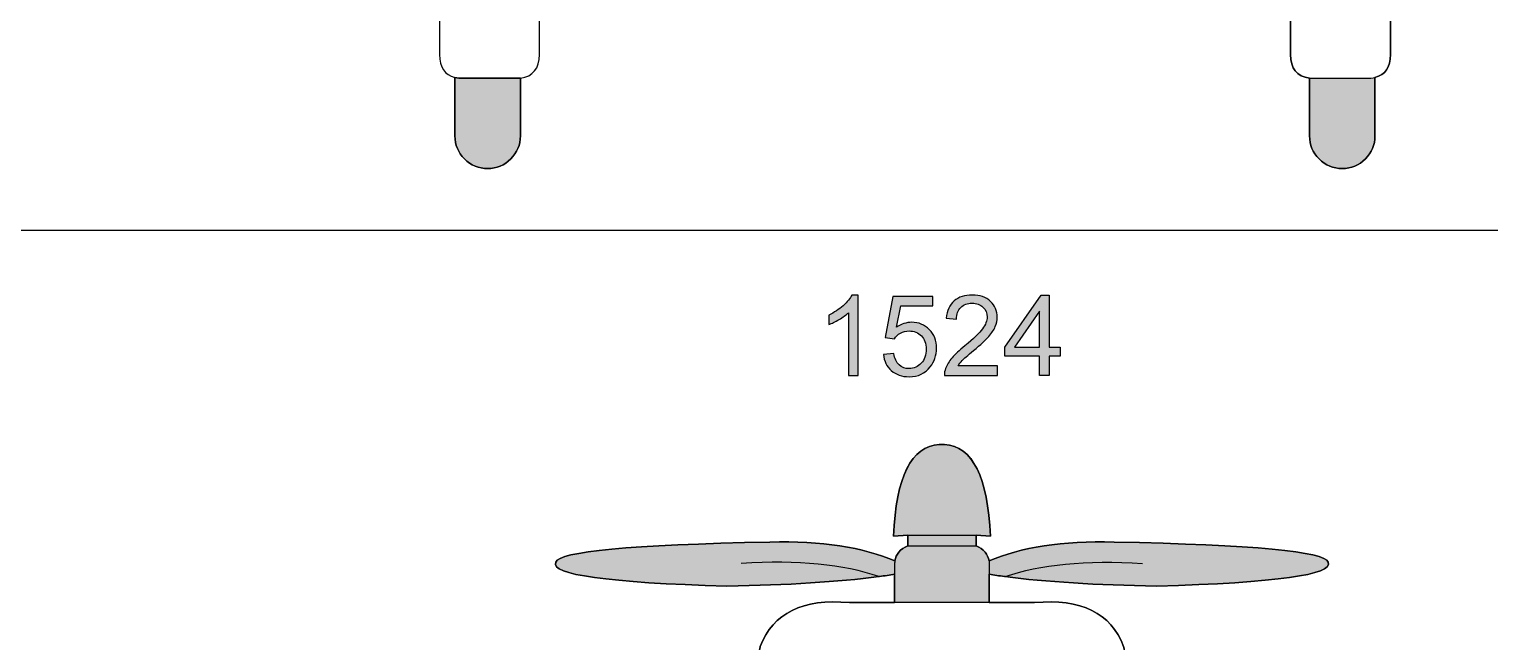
# Model space of a CAD drawing. Extents: x 65 to 351, y 42 to 244.
# Drawn here: x 229.1 to 279.7, y 156.6 to 177.8 of the extents above; entities that cross this region are included whole.
import ezdxf

# ---------------------------------------------------------------- set-up
doc = ezdxf.new("R2010")
doc.units = 0
doc.header["$MEASUREMENT"] = 0
doc.layers.add('4-VIEW', color=7, linetype='CONTINUOUS')
doc.layers.add('SOLIDS', color=7, linetype='CONTINUOUS')

# ---------------------------------------------------------------- blocks, each defined once
blk = doc.blocks.new('BLOCK_2')
at = {"layer": '4-VIEW', "color": 7}
for points in [[(259.541, 160.27), (259.541, 159.907)], [(259.541, 160.27), (261.916, 160.27)], [(261.916, 160.27), (261.916, 159.907)], [(259.541, 159.907), (261.916, 159.907)], [(259.087, 158.917), (259.087, 157.931)], [(262.37, 158.917), (262.37, 157.931)], [(262.37, 157.931), (259.087, 157.931)]]:
    blk.add_lwpolyline(points, dxfattribs=at)
for points, knots in [([(246.106, 176.142), (246.548, 176.196), (246.766, 176.468), (246.766, 176.958), (246.766, 176.958), (246.766, 179.391), (246.766, 179.391), (246.675, 182.125), (247.5, 184.216), (249.235, 185.66), (249.235, 185.66), (254.494, 189.647), (254.494, 189.647)], [0, 0, 0, 0, 1, 1, 1, 2, 2, 2, 3, 3, 3, 4, 4, 4, 4]), ([(273.479, 176.142), (273.038, 176.196), (272.82, 176.468), (272.82, 176.958), (272.82, 176.958), (272.82, 179.391), (272.82, 179.391), (272.91, 182.125), (272.085, 184.216), (270.349, 185.66), (270.349, 185.66), (265.1, 189.643), (265.1, 189.643)], [0, 0, 0, 0, 1, 1, 1, 2, 2, 2, 3, 3, 3, 4, 4, 4, 4]), ([(252.395, 189.395), (252.395, 189.395), (245.694, 184.299), (245.694, 184.299), (244.634, 183.433), (243.92, 182.472), (243.553, 181.412), (243.525, 181.326), (243.5, 181.235), (243.471, 181.148), (243.446, 181.07), (243.426, 180.996), (243.409, 180.917), (243.302, 180.484), (243.26, 180.043), (243.281, 179.594), (243.294, 179.309), (243.302, 179.02), (243.302, 178.732), (243.302, 178.732), (243.302, 176.958), (243.302, 176.958), (243.302, 176.517), (243.479, 176.249), (243.838, 176.163)], [0, 0, 0, 0, 1, 1, 1, 2, 2, 2, 3, 3, 3, 4, 4, 4, 5, 5, 5, 6, 6, 6, 7, 7, 7, 8, 8, 8, 8]), ([(267.191, 189.395), (267.191, 189.395), (273.892, 184.299), (273.892, 184.299), (274.951, 183.433), (275.665, 182.472), (276.032, 181.412), (276.061, 181.326), (276.085, 181.235), (276.114, 181.148), (276.139, 181.07), (276.16, 180.996), (276.176, 180.917), (276.283, 180.484), (276.324, 180.043), (276.304, 179.594), (276.292, 179.309), (276.283, 179.02), (276.283, 178.732), (276.283, 178.732), (276.283, 176.958), (276.283, 176.958), (276.283, 176.517), (276.106, 176.249), (275.747, 176.163)], [0, 0, 0, 0, 1, 1, 1, 2, 2, 2, 3, 3, 3, 4, 4, 4, 5, 5, 5, 6, 6, 6, 7, 7, 7, 8, 8, 8, 8]), ([(246.106, 176.142), (246.052, 176.138), (245.999, 176.134), (245.941, 176.134), (245.941, 176.134), (244.126, 176.134), (244.126, 176.134), (244.02, 176.134), (243.925, 176.142), (243.838, 176.163)], [0, 0, 0, 0, 1, 1, 1, 2, 2, 2, 3, 3, 3, 3]), ([(246.106, 176.142), (246.106, 176.142), (246.106, 174.134), (246.106, 174.134), (246.106, 173.821), (245.995, 173.552), (245.772, 173.334), (245.553, 173.111), (245.285, 173), (244.972, 173), (244.659, 173), (244.39, 173.111), (244.168, 173.334), (243.949, 173.552), (243.838, 173.821), (243.838, 174.134), (243.838, 174.134), (243.838, 176.163), (243.838, 176.163)], [0, 0, 0, 0, 1, 1, 1, 2, 2, 2, 3, 3, 3, 4, 4, 4, 5, 5, 5, 6, 6, 6, 6]), ([(275.747, 176.163), (275.747, 176.163), (275.747, 174.134), (275.747, 174.134), (275.747, 173.821), (275.636, 173.552), (275.417, 173.334), (275.195, 173.111), (274.927, 173), (274.613, 173), (274.3, 173), (274.032, 173.111), (273.813, 173.334), (273.591, 173.552), (273.479, 173.821), (273.479, 174.134), (273.479, 174.134), (273.479, 176.142), (273.479, 176.142)], [0, 0, 0, 0, 1, 1, 1, 2, 2, 2, 3, 3, 3, 4, 4, 4, 5, 5, 5, 6, 6, 6, 6]), ([(273.479, 176.142), (273.533, 176.138), (273.586, 176.134), (273.644, 176.134), (273.644, 176.134), (275.458, 176.134), (275.458, 176.134), (275.566, 176.134), (275.66, 176.142), (275.747, 176.163)], [0, 0, 0, 0, 1, 1, 1, 2, 2, 2, 3, 3, 3, 3]), ([(259.541, 160.27), (259.541, 160.27), (259.046, 160.237), (259.046, 160.237), (259.137, 162.303), (259.669, 163.363), (260.638, 163.416), (260.671, 163.421), (260.704, 163.421), (260.737, 163.421), (260.765, 163.421), (260.791, 163.421), (260.819, 163.416), (261.789, 163.359), (262.321, 162.299), (262.411, 160.237), (262.411, 160.237), (261.916, 160.27), (261.916, 160.27)], [0, 0, 0, 0, 1, 1, 1, 2, 2, 2, 3, 3, 3, 4, 4, 4, 5, 5, 5, 6, 6, 6, 6]), ([(259.096, 159.379), (257.999, 159.853), (256.551, 160.072), (254.757, 160.035), (249.92, 159.936), (247.446, 159.701), (247.335, 159.334), (247.141, 158.901), (249.12, 158.624), (253.273, 158.505), (255.38, 158.542), (257.137, 158.649), (258.539, 158.835)], [0, 0, 0, 0, 1, 1, 1, 2, 2, 2, 3, 3, 3, 4, 4, 4, 4]), ([(262.362, 159.379), (263.459, 159.853), (264.906, 160.072), (266.7, 160.035), (271.537, 159.936), (274.011, 159.701), (274.122, 159.334), (274.316, 158.901), (272.337, 158.624), (268.184, 158.505), (266.077, 158.542), (264.32, 158.649), (262.918, 158.835)], [0, 0, 0, 0, 1, 1, 1, 2, 2, 2, 3, 3, 3, 4, 4, 4, 4]), ([(259.096, 159.379), (259.087, 159.326), (259.083, 159.268), (259.087, 159.206), (259.087, 159.206), (259.087, 158.917), (259.087, 158.917)], [0, 0, 0, 0, 1, 1, 1, 2, 2, 2, 2]), ([(262.362, 159.379), (262.37, 159.326), (262.374, 159.268), (262.37, 159.206), (262.37, 159.206), (262.37, 158.917), (262.37, 158.917)], [0, 0, 0, 0, 1, 1, 1, 2, 2, 2, 2]), ([(259.087, 158.917), (258.919, 158.888), (258.741, 158.863), (258.559, 158.839), (258.551, 158.839), (258.543, 158.839), (258.539, 158.835)], [0, 0, 0, 0, 1, 1, 1, 2, 2, 2, 2]), ([(262.918, 158.835), (262.914, 158.839), (262.906, 158.839), (262.898, 158.839), (262.716, 158.863), (262.539, 158.888), (262.37, 158.917)], [0, 0, 0, 0, 1, 1, 1, 2, 2, 2, 2]), ([(254.201, 155.189), (254.23, 155.4), (254.263, 155.598), (254.3, 155.783), (254.341, 156.002), (254.382, 156.212), (254.428, 156.406), (254.869, 157.573), (255.9, 158.08), (257.521, 157.931), (257.521, 157.931), (259.087, 157.931), (259.087, 157.931)], [0, 0, 0, 0, 1, 1, 1, 2, 2, 2, 3, 3, 3, 4, 4, 4, 4]), ([(262.37, 157.931), (262.37, 157.931), (263.937, 157.931), (263.937, 157.931), (265.558, 158.08), (266.589, 157.573), (267.029, 156.406), (267.075, 156.212), (267.12, 156.002), (267.162, 155.783), (267.195, 155.594), (267.228, 155.396), (267.257, 155.189)], [0, 0, 0, 0, 1, 1, 1, 2, 2, 2, 3, 3, 3, 4, 4, 4, 4])]:
    blk.add_open_spline(points, degree=3, knots=knots, dxfattribs=at)
for points in [[(259.541, 159.907), (259.281, 159.787), (259.133, 159.61), (259.096, 159.379)], [(261.916, 159.907), (262.176, 159.787), (262.325, 159.61), (262.362, 159.379)], [(258.539, 158.835), (257.331, 159.26), (255.739, 159.412), (253.768, 159.293)], [(262.918, 158.835), (264.127, 159.26), (265.718, 159.412), (267.689, 159.293)]]:
    blk.add_open_spline(points, degree=3, dxfattribs=at)
blk = doc.blocks.new('BLOCK_4')
at = {"layer": '4-VIEW'}
h = blk.add_hatch(color=7, dxfattribs=at)
h.dxf.hatch_style = 2
edge = h.paths.add_edge_path()
edge.add_spline(control_points=[(257.826, 165.821), (257.826, 165.821), (257.485, 165.821), (257.485, 165.821), (257.485, 165.821), (257.485, 167.994), (257.485, 167.994), (257.403, 167.916), (257.296, 167.837), (257.162, 167.759), (257.029, 167.681), (256.909, 167.622), (256.803, 167.583), (256.803, 167.583), (256.803, 167.913), (256.803, 167.913), (256.994, 168.002), (257.161, 168.111), (257.303, 168.238), (257.446, 168.366), (257.547, 168.49), (257.606, 168.61), (257.606, 168.61), (257.826, 168.61), (257.826, 168.61), (257.826, 168.61), (257.826, 165.821), (257.826, 165.821)], knot_values=[0, 0, 0, 0, 1, 1, 1, 2, 2, 2, 3, 3, 3, 4, 4, 4, 5, 5, 5, 6, 6, 6, 7, 7, 7, 8, 8, 8, 9, 9, 9, 9], degree=3, periodic=1)
h = blk.add_hatch(color=7, dxfattribs=at)
h.dxf.hatch_style = 2
edge = h.paths.add_edge_path()
edge.add_spline(control_points=[(258.7, 166.548), (258.7, 166.548), (259.058, 166.579), (259.058, 166.579), (259.084, 166.404), (259.146, 166.273), (259.242, 166.186), (259.339, 166.098), (259.456, 166.054), (259.592, 166.054), (259.756, 166.054), (259.895, 166.116), (260.009, 166.239), (260.123, 166.363), (260.179, 166.527), (260.179, 166.732), (260.179, 166.927), (260.125, 167.08), (260.015, 167.193), (259.906, 167.305), (259.763, 167.361), (259.587, 167.361), (259.476, 167.361), (259.377, 167.336), (259.289, 167.286), (259.2, 167.236), (259.131, 167.172), (259.08, 167.092), (259.08, 167.092), (258.76, 167.134), (258.76, 167.134), (258.76, 167.134), (259.029, 168.561), (259.029, 168.561), (259.029, 168.561), (260.411, 168.561), (260.411, 168.561), (260.411, 168.561), (260.411, 168.235), (260.411, 168.235), (260.411, 168.235), (259.302, 168.235), (259.302, 168.235), (259.302, 168.235), (259.152, 167.488), (259.152, 167.488), (259.319, 167.604), (259.494, 167.662), (259.678, 167.662), (259.92, 167.662), (260.125, 167.578), (260.291, 167.41), (260.458, 167.243), (260.542, 167.027), (260.542, 166.762), (260.542, 166.511), (260.468, 166.294), (260.322, 166.111), (260.143, 165.886), (259.9, 165.773), (259.592, 165.773), (259.34, 165.773), (259.133, 165.844), (258.973, 165.986), (258.813, 166.127), (258.723, 166.315), (258.7, 166.548)], knot_values=[0, 0, 0, 0, 1, 1, 1, 2, 2, 2, 3, 3, 3, 4, 4, 4, 5, 5, 5, 6, 6, 6, 7, 7, 7, 8, 8, 8, 9, 9, 9, 10, 10, 10, 11, 11, 11, 12, 12, 12, 13, 13, 13, 14, 14, 14, 15, 15, 15, 16, 16, 16, 17, 17, 17, 18, 18, 18, 19, 19, 19, 20, 20, 20, 21, 21, 21, 22, 22, 22, 22], degree=3, periodic=1)
h = blk.add_hatch(color=7, dxfattribs=at)
h.dxf.hatch_style = 2
edge = h.paths.add_edge_path()
edge.add_spline(control_points=[(262.65, 166.149), (262.65, 166.149), (262.65, 165.821), (262.65, 165.821), (262.65, 165.821), (260.814, 165.821), (260.814, 165.821), (260.812, 165.903), (260.825, 165.982), (260.854, 166.058), (260.901, 166.183), (260.976, 166.306), (261.079, 166.427), (261.182, 166.548), (261.33, 166.689), (261.525, 166.848), (261.827, 167.095), (262.031, 167.291), (262.137, 167.436), (262.243, 167.581), (262.296, 167.717), (262.296, 167.846), (262.296, 167.981), (262.248, 168.096), (262.151, 168.188), (262.055, 168.281), (261.929, 168.328), (261.773, 168.328), (261.609, 168.328), (261.478, 168.278), (261.379, 168.18), (261.281, 168.081), (261.231, 167.945), (261.23, 167.77), (261.23, 167.77), (260.879, 167.806), (260.879, 167.806), (260.903, 168.068), (260.993, 168.267), (261.15, 168.404), (261.306, 168.541), (261.517, 168.61), (261.781, 168.61), (262.047, 168.61), (262.258, 168.536), (262.414, 168.388), (262.569, 168.24), (262.647, 168.057), (262.647, 167.839), (262.647, 167.728), (262.624, 167.618), (262.579, 167.511), (262.533, 167.404), (262.457, 167.29), (262.352, 167.172), (262.247, 167.053), (262.071, 166.89), (261.826, 166.683), (261.622, 166.511), (261.49, 166.395), (261.432, 166.333), (261.374, 166.272), (261.326, 166.21), (261.288, 166.149), (261.288, 166.149), (262.65, 166.149), (262.65, 166.149)], knot_values=[0, 0, 0, 0, 1, 1, 1, 2, 2, 2, 3, 3, 3, 4, 4, 4, 5, 5, 5, 6, 6, 6, 7, 7, 7, 8, 8, 8, 9, 9, 9, 10, 10, 10, 11, 11, 11, 12, 12, 12, 13, 13, 13, 14, 14, 14, 15, 15, 15, 16, 16, 16, 17, 17, 17, 18, 18, 18, 19, 19, 19, 20, 20, 20, 21, 21, 21, 22, 22, 22, 22], degree=3, periodic=1)
h = blk.add_hatch(color=7, dxfattribs=at)
h.dxf.hatch_style = 2
h.paths.add_polyline_path([(264.11, 165.821), (264.11, 166.486), (262.905, 166.486), (262.905, 166.798), (264.172, 168.599), (264.451, 168.599), (264.451, 166.798), (264.826, 166.798), (264.826, 166.486), (264.451, 166.486), (264.451, 165.821)])
h.paths.add_polyline_path([(264.11, 166.798), (264.11, 168.051), (263.24, 166.798)])
for points in [[(264.11, 165.821), (264.11, 166.486), (262.905, 166.486), (262.905, 166.798), (264.172, 168.599), (264.451, 168.599), (264.451, 166.798), (264.826, 166.798), (264.826, 166.486), (264.451, 166.486), (264.451, 165.821), (264.11, 165.821)], [(264.11, 166.798), (264.11, 168.051), (263.24, 166.798), (264.11, 166.798)]]:
    blk.add_lwpolyline(points, dxfattribs=at)
for points, knots in [([(257.826, 165.821), (257.826, 165.821), (257.485, 165.821), (257.485, 165.821), (257.485, 165.821), (257.485, 167.994), (257.485, 167.994), (257.403, 167.916), (257.296, 167.837), (257.162, 167.759), (257.029, 167.681), (256.909, 167.622), (256.803, 167.583), (256.803, 167.583), (256.803, 167.913), (256.803, 167.913), (256.994, 168.002), (257.161, 168.111), (257.303, 168.238), (257.446, 168.366), (257.547, 168.49), (257.606, 168.61), (257.606, 168.61), (257.826, 168.61), (257.826, 168.61), (257.826, 168.61), (257.826, 165.821), (257.826, 165.821)], [0, 0, 0, 0, 1, 1, 1, 2, 2, 2, 3, 3, 3, 4, 4, 4, 5, 5, 5, 6, 6, 6, 7, 7, 7, 8, 8, 8, 9, 9, 9, 9]), ([(258.7, 166.548), (258.7, 166.548), (259.058, 166.579), (259.058, 166.579), (259.084, 166.404), (259.146, 166.273), (259.242, 166.186), (259.339, 166.098), (259.456, 166.054), (259.592, 166.054), (259.756, 166.054), (259.895, 166.116), (260.009, 166.239), (260.123, 166.363), (260.179, 166.527), (260.179, 166.732), (260.179, 166.927), (260.125, 167.08), (260.015, 167.193), (259.906, 167.305), (259.763, 167.361), (259.587, 167.361), (259.476, 167.361), (259.377, 167.336), (259.289, 167.286), (259.2, 167.236), (259.131, 167.172), (259.08, 167.092), (259.08, 167.092), (258.76, 167.134), (258.76, 167.134), (258.76, 167.134), (259.029, 168.561), (259.029, 168.561), (259.029, 168.561), (260.411, 168.561), (260.411, 168.561), (260.411, 168.561), (260.411, 168.235), (260.411, 168.235), (260.411, 168.235), (259.302, 168.235), (259.302, 168.235), (259.302, 168.235), (259.152, 167.488), (259.152, 167.488), (259.319, 167.604), (259.494, 167.662), (259.678, 167.662), (259.92, 167.662), (260.125, 167.578), (260.291, 167.41), (260.458, 167.243), (260.542, 167.027), (260.542, 166.762), (260.542, 166.511), (260.468, 166.294), (260.322, 166.111), (260.143, 165.886), (259.9, 165.773), (259.592, 165.773), (259.34, 165.773), (259.133, 165.844), (258.973, 165.986), (258.813, 166.127), (258.723, 166.315), (258.7, 166.548)], [0, 0, 0, 0, 1, 1, 1, 2, 2, 2, 3, 3, 3, 4, 4, 4, 5, 5, 5, 6, 6, 6, 7, 7, 7, 8, 8, 8, 9, 9, 9, 10, 10, 10, 11, 11, 11, 12, 12, 12, 13, 13, 13, 14, 14, 14, 15, 15, 15, 16, 16, 16, 17, 17, 17, 18, 18, 18, 19, 19, 19, 20, 20, 20, 21, 21, 21, 22, 22, 22, 22]), ([(262.65, 166.149), (262.65, 166.149), (262.65, 165.821), (262.65, 165.821), (262.65, 165.821), (260.814, 165.821), (260.814, 165.821), (260.812, 165.903), (260.825, 165.982), (260.854, 166.058), (260.901, 166.183), (260.976, 166.306), (261.079, 166.427), (261.182, 166.548), (261.33, 166.689), (261.525, 166.848), (261.827, 167.095), (262.031, 167.291), (262.137, 167.436), (262.243, 167.581), (262.296, 167.717), (262.296, 167.846), (262.296, 167.981), (262.248, 168.096), (262.151, 168.188), (262.055, 168.281), (261.929, 168.328), (261.773, 168.328), (261.609, 168.328), (261.478, 168.278), (261.379, 168.18), (261.281, 168.081), (261.231, 167.945), (261.23, 167.77), (261.23, 167.77), (260.879, 167.806), (260.879, 167.806), (260.903, 168.068), (260.993, 168.267), (261.15, 168.404), (261.306, 168.541), (261.517, 168.61), (261.781, 168.61), (262.047, 168.61), (262.258, 168.536), (262.414, 168.388), (262.569, 168.24), (262.647, 168.057), (262.647, 167.839), (262.647, 167.728), (262.624, 167.618), (262.579, 167.511), (262.533, 167.404), (262.457, 167.29), (262.352, 167.172), (262.247, 167.053), (262.071, 166.89), (261.826, 166.683), (261.622, 166.511), (261.49, 166.395), (261.432, 166.333), (261.374, 166.272), (261.326, 166.21), (261.288, 166.149), (261.288, 166.149), (262.65, 166.149), (262.65, 166.149)], [0, 0, 0, 0, 1, 1, 1, 2, 2, 2, 3, 3, 3, 4, 4, 4, 5, 5, 5, 6, 6, 6, 7, 7, 7, 8, 8, 8, 9, 9, 9, 10, 10, 10, 11, 11, 11, 12, 12, 12, 13, 13, 13, 14, 14, 14, 15, 15, 15, 16, 16, 16, 17, 17, 17, 18, 18, 18, 19, 19, 19, 20, 20, 20, 21, 21, 21, 22, 22, 22, 22])]:
    blk.add_open_spline(points, degree=3, knots=knots, dxfattribs=at)

msp = doc.modelspace()

# ---------------------------------------------------------------- hatches: boundary and pattern name
at = {"layer": 'SOLIDS'}
h = msp.add_hatch(color=7, dxfattribs=at)
edge = h.paths.add_edge_path()
edge.add_spline(control_points=[(243.838, 176.162), (243.838, 176.162), (243.838, 174.134), (243.838, 174.134), (243.838, 173.821), (243.949, 173.552), (244.168, 173.334), (244.39, 173.111), (244.659, 173), (244.972, 173), (245.285, 173), (245.553, 173.111), (245.772, 173.334), (245.995, 173.552), (246.106, 173.821), (246.106, 174.134), (246.106, 174.134), (246.106, 176.142), (246.106, 176.142), (246.052, 176.138), (245.999, 176.133), (245.941, 176.133), (245.941, 176.133), (244.126, 176.133), (244.126, 176.133), (244.02, 176.133), (243.925, 176.142), (243.838, 176.162)], knot_values=[0, 0, 0, 0, 1, 1, 1, 2, 2, 2, 3, 3, 3, 4, 4, 4, 5, 5, 5, 6, 6, 6, 7, 7, 7, 8, 8, 8, 9, 9, 9, 9], degree=3, periodic=1)
h = msp.add_hatch(color=7, dxfattribs=at)
edge = h.paths.add_edge_path()
edge.add_spline(control_points=[(273.479, 176.142), (273.479, 176.142), (273.479, 174.134), (273.479, 174.134), (273.479, 173.821), (273.591, 173.552), (273.813, 173.334), (274.032, 173.111), (274.3, 173), (274.613, 173), (274.927, 173), (275.195, 173.111), (275.417, 173.334), (275.636, 173.552), (275.747, 173.821), (275.747, 174.134), (275.747, 174.134), (275.747, 176.162), (275.747, 176.162), (275.66, 176.142), (275.566, 176.133), (275.458, 176.133), (275.458, 176.133), (273.644, 176.133), (273.644, 176.133), (273.586, 176.133), (273.533, 176.138), (273.479, 176.142)], knot_values=[0, 0, 0, 0, 1, 1, 1, 2, 2, 2, 3, 3, 3, 4, 4, 4, 5, 5, 5, 6, 6, 6, 7, 7, 7, 8, 8, 8, 9, 9, 9, 9], degree=3, periodic=1)
h = msp.add_hatch(color=7, dxfattribs=at)
edge = h.paths.add_edge_path()
edge.add_spline(control_points=[(259.541, 159.907), (259.281, 159.787), (259.133, 159.61), (259.096, 159.379), (257.999, 159.853), (256.551, 160.072), (254.757, 160.035), (249.92, 159.936), (247.446, 159.701), (247.335, 159.334), (247.141, 158.901), (249.12, 158.624), (253.273, 158.505), (255.38, 158.542), (257.137, 158.649), (258.539, 158.835), (258.543, 158.839), (258.551, 158.839), (258.559, 158.839), (258.741, 158.863), (258.919, 158.888), (259.087, 158.917), (259.087, 158.917), (259.087, 157.931), (259.087, 157.931), (259.087, 157.931), (262.37, 157.931), (262.37, 157.931), (262.37, 157.931), (262.37, 158.917), (262.37, 158.917), (262.539, 158.888), (262.716, 158.863), (262.898, 158.839), (262.906, 158.839), (262.914, 158.839), (262.918, 158.835), (264.32, 158.649), (266.077, 158.542), (268.184, 158.505), (272.337, 158.624), (274.316, 158.901), (274.122, 159.334), (274.011, 159.701), (271.537, 159.936), (266.7, 160.035), (264.906, 160.072), (263.459, 159.853), (262.362, 159.379), (262.325, 159.61), (262.176, 159.787), (261.916, 159.907), (261.916, 159.907), (261.916, 160.269), (261.916, 160.269), (261.916, 160.269), (262.411, 160.237), (262.411, 160.237), (262.321, 162.299), (261.789, 163.358), (260.819, 163.416), (260.791, 163.42), (260.765, 163.42), (260.737, 163.42), (260.704, 163.42), (260.671, 163.42), (260.638, 163.416), (259.669, 163.362), (259.137, 162.303), (259.046, 160.237), (259.046, 160.237), (259.541, 160.269), (259.541, 160.269), (259.541, 160.269), (259.541, 159.907), (259.541, 159.907)], knot_values=[0, 0, 0, 0, 1, 1, 1, 2, 2, 2, 3, 3, 3, 4, 4, 4, 5, 5, 5, 6, 6, 6, 7, 7, 7, 8, 8, 8, 9, 9, 9, 10, 10, 10, 11, 11, 11, 12, 12, 12, 13, 13, 13, 14, 14, 14, 15, 15, 15, 16, 16, 16, 17, 17, 17, 18, 18, 18, 19, 19, 19, 20, 20, 20, 21, 21, 21, 22, 22, 22, 23, 23, 23, 24, 24, 24, 25, 25, 25, 25], degree=3, periodic=1)

# ---------------------------------------------------------------- linework, layer by layer
at = {"layer": '4-VIEW', "color": 7}
msp.add_lwpolyline([(183.738, 170.862), (336.128, 170.862)], dxfattribs=at)
at = {"layer": 'SOLIDS'}
for points, knots in [([(257.277, 207.02), (257.653, 207.388), (258.11, 207.705), (258.725, 207.924), (258.725, 207.924), (259.24, 215.462), (259.24, 215.462), (259.29, 216.736), (259.475, 217.433), (259.793, 217.552), (260.11, 217.433), (260.296, 216.736), (260.345, 215.462), (260.345, 215.462), (260.861, 207.924), (260.861, 207.924), (261.397, 207.75), (261.847, 207.453), (262.205, 207.037), (262.205, 207.037), (264.366, 207.14), (264.366, 207.14), (264.366, 207.14), (290.922, 208.398), (290.922, 208.398), (290.922, 208.398), (332.407, 208.398), (332.407, 208.398), (332.935, 208.377), (333.405, 208.352), (333.813, 208.323), (335.36, 208.216), (336.077, 208.035), (335.962, 207.779), (336.065, 207.552), (335.351, 207.359), (333.813, 207.197), (333.813, 207.197), (333.685, 207.185), (333.685, 207.185), (333.685, 207.185), (290.922, 205.577), (290.922, 205.577), (290.922, 205.577), (290.102, 205.581), (290.102, 205.581), (290.102, 205.561), (290.098, 205.536), (290.094, 205.507), (290.073, 205.387), (290.011, 205.288), (289.908, 205.214), (289.908, 205.214), (289.533, 204.95), (289.533, 204.95), (289.43, 204.88), (289.318, 204.851), (289.195, 204.872), (289.195, 204.872), (289.149, 204.884), (289.149, 204.884), (289.149, 204.884), (274.432, 194.637), (274.432, 194.637), (275.079, 194.608), (275.644, 194.579), (276.122, 194.542), (277.413, 194.447), (278.094, 194.323), (278.172, 194.166), (278.176, 194.162), (278.18, 194.159), (278.18, 194.154), (278.193, 194.022), (277.504, 193.899), (276.122, 193.779), (275.302, 193.709), (274.23, 193.643), (272.914, 193.581), (272.914, 193.581), (267.541, 189.841), (267.541, 189.841), (267.541, 189.824), (267.541, 189.808), (267.537, 189.791), (267.512, 189.672), (267.446, 189.573), (267.343, 189.503), (267.343, 189.503), (267.191, 189.395), (267.191, 189.395), (267.191, 189.395), (273.892, 184.299), (273.892, 184.299), (274.951, 183.433), (275.665, 182.472), (276.032, 181.412), (276.061, 181.326), (276.085, 181.235), (276.114, 181.148), (276.139, 181.07), (276.16, 180.996), (276.176, 180.917), (276.283, 180.484), (276.324, 180.043), (276.304, 179.593), (276.292, 179.309), (276.283, 179.02), (276.283, 178.732), (276.283, 178.732), (276.283, 176.958), (276.283, 176.958), (276.283, 176.517), (276.106, 176.249), (275.747, 176.162), (275.747, 176.162), (275.747, 174.134), (275.747, 174.134), (275.747, 173.821), (275.636, 173.552), (275.417, 173.334), (275.195, 173.111), (274.927, 173), (274.613, 173), (274.3, 173), (274.032, 173.111), (273.813, 173.334), (273.591, 173.552), (273.479, 173.821), (273.479, 174.134), (273.479, 174.134), (273.479, 176.142), (273.479, 176.142), (273.038, 176.195), (272.82, 176.468), (272.82, 176.958), (272.82, 176.958), (272.82, 179.391), (272.82, 179.391), (272.91, 182.125), (272.085, 184.216), (270.349, 185.659), (270.349, 185.659), (265.1, 189.643), (265.1, 189.643), (265.1, 189.643), (265.046, 189.581), (265.046, 189.581), (264.894, 189.429), (264.683, 189.383), (264.415, 189.437), (264.415, 189.437), (264.411, 189.433), (264.411, 189.433), (264.399, 189.437), (264.382, 189.437), (264.37, 189.441), (263.219, 188.447), (261.888, 187.894), (260.374, 187.783), (260.374, 187.783), (260.357, 187.758), (260.357, 187.758), (260.357, 187.758), (260.349, 187.75), (260.349, 187.75), (260.197, 187.523), (260.015, 187.408), (259.801, 187.408), (259.587, 187.408), (259.405, 187.523), (259.252, 187.75), (259.252, 187.754), (259.252, 187.754), (259.248, 187.754), (259.248, 187.754), (259.232, 187.779), (259.232, 187.779), (259.232, 187.779), (259.1, 187.791), (259.1, 187.791), (258.939, 186.542), (258.745, 185.293), (258.514, 184.043), (258.04, 181.779), (257.43, 180.018), (256.683, 178.764), (256.671, 178.752), (256.662, 178.736), (256.654, 178.723), (256.531, 178.53), (256.374, 178.447), (256.18, 178.476), (256.151, 178.48), (256.118, 178.488), (256.089, 178.497), (255.9, 178.542), (255.788, 178.678), (255.759, 178.905), (255.759, 178.905), (255.751, 178.954), (255.751, 178.954), (255.591, 180.406), (255.768, 182.262), (256.283, 184.525), (256.592, 185.758), (256.939, 186.979), (257.327, 188.179), (256.56, 188.455), (255.85, 188.876), (255.203, 189.437), (255.195, 189.433), (255.186, 189.433), (255.182, 189.433), (255.182, 189.433), (255.178, 189.437), (255.178, 189.437), (254.91, 189.383), (254.7, 189.429), (254.547, 189.581), (254.527, 189.602), (254.506, 189.627), (254.494, 189.647), (254.494, 189.647), (249.235, 185.659), (249.235, 185.659), (247.5, 184.216), (246.675, 182.125), (246.766, 179.391), (246.766, 179.391), (246.766, 176.958), (246.766, 176.958), (246.766, 176.468), (246.548, 176.195), (246.106, 176.142), (246.106, 176.142), (246.106, 174.134), (246.106, 174.134), (246.106, 173.821), (245.995, 173.552), (245.772, 173.334), (245.553, 173.111), (245.285, 173), (244.972, 173), (244.659, 173), (244.39, 173.111), (244.168, 173.334), (243.949, 173.552), (243.838, 173.821), (243.838, 174.134), (243.838, 174.134), (243.838, 176.162), (243.838, 176.162), (243.479, 176.249), (243.302, 176.517), (243.302, 176.958), (243.302, 176.958), (243.302, 178.732), (243.302, 178.732), (243.302, 179.02), (243.294, 179.309), (243.281, 179.593), (243.26, 180.043), (243.302, 180.484), (243.409, 180.917), (243.426, 180.996), (243.446, 181.07), (243.471, 181.148), (243.5, 181.235), (243.525, 181.326), (243.553, 181.412), (243.92, 182.472), (244.634, 183.433), (245.694, 184.299), (245.694, 184.299), (252.395, 189.395), (252.395, 189.395), (252.395, 189.395), (252.242, 189.503), (252.242, 189.503), (252.139, 189.573), (252.073, 189.672), (252.048, 189.791), (252.044, 189.808), (252.044, 189.824), (252.044, 189.841), (252.044, 189.841), (246.671, 193.581), (246.671, 193.581), (243.141, 193.75), (241.384, 193.944), (241.405, 194.154), (241.405, 194.159), (241.409, 194.162), (241.413, 194.166), (241.52, 194.381), (242.766, 194.538), (245.153, 194.637), (245.153, 194.637), (230.436, 204.884), (230.436, 204.884), (230.436, 204.884), (230.39, 204.872), (230.39, 204.872), (230.267, 204.851), (230.155, 204.88), (230.052, 204.95), (230.052, 204.95), (229.677, 205.214), (229.677, 205.214), (229.574, 205.288), (229.512, 205.387), (229.492, 205.507), (229.487, 205.536), (229.483, 205.561), (229.483, 205.581), (229.483, 205.581), (228.663, 205.577), (228.663, 205.577), (228.663, 205.577), (185.9, 207.185), (185.9, 207.185), (185.9, 207.185), (185.772, 207.197), (185.772, 207.197), (184.234, 207.359), (183.52, 207.552), (183.623, 207.779), (183.508, 208.035), (184.225, 208.216), (185.772, 208.323), (186.18, 208.352), (186.65, 208.377), (187.178, 208.398), (187.178, 208.398), (228.663, 208.398), (228.663, 208.398), (228.663, 208.398), (255.219, 207.14), (255.219, 207.14), (255.219, 207.14), (257.277, 207.02), (257.277, 207.02), (257.277, 207.02), (257.277, 207.02), (257.277, 207.02)], [0, 0, 0, 0, 1, 1, 1, 2, 2, 2, 3, 3, 3, 4, 4, 4, 5, 5, 5, 6, 6, 6, 7, 7, 7, 8, 8, 8, 9, 9, 9, 10, 10, 10, 11, 11, 11, 12, 12, 12, 13, 13, 13, 14, 14, 14, 15, 15, 15, 16, 16, 16, 17, 17, 17, 18, 18, 18, 19, 19, 19, 20, 20, 20, 21, 21, 21, 22, 22, 22, 23, 23, 23, 24, 24, 24, 25, 25, 25, 26, 26, 26, 27, 27, 27, 28, 28, 28, 29, 29, 29, 30, 30, 30, 31, 31, 31, 32, 32, 32, 33, 33, 33, 34, 34, 34, 35, 35, 35, 36, 36, 36, 37, 37, 37, 38, 38, 38, 39, 39, 39, 40, 40, 40, 41, 41, 41, 42, 42, 42, 43, 43, 43, 44, 44, 44, 45, 45, 45, 46, 46, 46, 47, 47, 47, 48, 48, 48, 49, 49, 49, 50, 50, 50, 51, 51, 51, 52, 52, 52, 53, 53, 53, 54, 54, 54, 55, 55, 55, 56, 56, 56, 57, 57, 57, 58, 58, 58, 59, 59, 59, 60, 60, 60, 61, 61, 61, 62, 62, 62, 63, 63, 63, 64, 64, 64, 65, 65, 65, 66, 66, 66, 67, 67, 67, 68, 68, 68, 69, 69, 69, 70, 70, 70, 71, 71, 71, 72, 72, 72, 73, 73, 73, 74, 74, 74, 75, 75, 75, 76, 76, 76, 77, 77, 77, 78, 78, 78, 79, 79, 79, 80, 80, 80, 81, 81, 81, 82, 82, 82, 83, 83, 83, 84, 84, 84, 85, 85, 85, 86, 86, 86, 87, 87, 87, 88, 88, 88, 89, 89, 89, 90, 90, 90, 91, 91, 91, 92, 92, 92, 93, 93, 93, 94, 94, 94, 95, 95, 95, 96, 96, 96, 97, 97, 97, 98, 98, 98, 99, 99, 99, 100, 100, 100, 101, 101, 101, 102, 102, 102, 103, 103, 103, 104, 104, 104, 105, 105, 105, 106, 106, 106, 107, 107, 107, 108, 108, 108, 109, 109, 109, 110, 110, 110, 111, 111, 111, 112, 112, 112, 113, 113, 113, 114, 114, 114, 115, 115, 115, 115]), ([(243.838, 176.162), (243.838, 176.162), (243.838, 174.134), (243.838, 174.134), (243.838, 173.821), (243.949, 173.552), (244.168, 173.334), (244.39, 173.111), (244.659, 173), (244.972, 173), (245.285, 173), (245.553, 173.111), (245.772, 173.334), (245.995, 173.552), (246.106, 173.821), (246.106, 174.134), (246.106, 174.134), (246.106, 176.142), (246.106, 176.142), (246.052, 176.138), (245.999, 176.133), (245.941, 176.133), (245.941, 176.133), (244.126, 176.133), (244.126, 176.133), (244.02, 176.133), (243.925, 176.142), (243.838, 176.162)], [0, 0, 0, 0, 1, 1, 1, 2, 2, 2, 3, 3, 3, 4, 4, 4, 5, 5, 5, 6, 6, 6, 7, 7, 7, 8, 8, 8, 9, 9, 9, 9]), ([(273.479, 176.142), (273.479, 176.142), (273.479, 174.134), (273.479, 174.134), (273.479, 173.821), (273.591, 173.552), (273.813, 173.334), (274.032, 173.111), (274.3, 173), (274.613, 173), (274.927, 173), (275.195, 173.111), (275.417, 173.334), (275.636, 173.552), (275.747, 173.821), (275.747, 174.134), (275.747, 174.134), (275.747, 176.162), (275.747, 176.162), (275.66, 176.142), (275.566, 176.133), (275.458, 176.133), (275.458, 176.133), (273.644, 176.133), (273.644, 176.133), (273.586, 176.133), (273.533, 176.138), (273.479, 176.142)], [0, 0, 0, 0, 1, 1, 1, 2, 2, 2, 3, 3, 3, 4, 4, 4, 5, 5, 5, 6, 6, 6, 7, 7, 7, 8, 8, 8, 9, 9, 9, 9]), ([(254.06, 146.381), (254.06, 146.381), (254.114, 148.884), (254.114, 148.884), (253.9, 148.946), (253.797, 149.103), (253.809, 149.346), (253.822, 149.985), (253.838, 150.587), (253.859, 151.16), (253.863, 151.189), (253.863, 151.218), (253.863, 151.247), (253.896, 152.043), (253.941, 152.777), (254.003, 153.445), (253.982, 153.441), (253.966, 153.436), (253.949, 153.441), (253.925, 153.445), (253.904, 153.453), (253.883, 153.47), (253.875, 153.474), (253.867, 153.482), (253.863, 153.49), (253.826, 153.54), (253.801, 153.618), (253.78, 153.725), (253.747, 153.903), (253.747, 154.113), (253.776, 154.356), (253.788, 154.451), (253.805, 154.542), (253.826, 154.628), (253.859, 154.756), (253.9, 154.868), (253.945, 154.967), (254.023, 155.131), (254.102, 155.21), (254.18, 155.197), (254.18, 155.197), (254.201, 155.189), (254.201, 155.189), (254.23, 155.399), (254.263, 155.598), (254.3, 155.783), (254.341, 156.002), (254.382, 156.212), (254.428, 156.406), (254.869, 157.573), (255.9, 158.08), (257.521, 157.931), (257.521, 157.931), (259.087, 157.931), (259.087, 157.931), (259.087, 157.931), (259.087, 158.917), (259.087, 158.917), (258.919, 158.888), (258.741, 158.863), (258.559, 158.839), (258.551, 158.839), (258.543, 158.839), (258.539, 158.835), (257.137, 158.649), (255.38, 158.542), (253.273, 158.505), (249.12, 158.624), (247.141, 158.901), (247.335, 159.334), (247.446, 159.701), (249.92, 159.936), (254.757, 160.035), (256.551, 160.072), (257.999, 159.853), (259.096, 159.379), (259.133, 159.61), (259.281, 159.787), (259.541, 159.907), (259.541, 159.907), (259.541, 160.269), (259.541, 160.269), (259.541, 160.269), (259.046, 160.237), (259.046, 160.237), (259.137, 162.303), (259.669, 163.362), (260.638, 163.416), (260.671, 163.42), (260.704, 163.42), (260.737, 163.42), (260.765, 163.42), (260.791, 163.42), (260.819, 163.416), (261.789, 163.358), (262.321, 162.299), (262.411, 160.237), (262.411, 160.237), (261.916, 160.269), (261.916, 160.269), (261.916, 160.269), (261.916, 159.907), (261.916, 159.907), (262.176, 159.787), (262.325, 159.61), (262.362, 159.379), (263.459, 159.853), (264.906, 160.072), (266.7, 160.035), (271.537, 159.936), (274.011, 159.701), (274.122, 159.334), (274.316, 158.901), (272.337, 158.624), (268.184, 158.505), (266.077, 158.542), (264.32, 158.649), (262.918, 158.835), (262.914, 158.839), (262.906, 158.839), (262.898, 158.839), (262.716, 158.863), (262.539, 158.888), (262.37, 158.917), (262.37, 158.917), (262.37, 157.931), (262.37, 157.931), (262.37, 157.931), (263.937, 157.931), (263.937, 157.931), (265.558, 158.08), (266.589, 157.573), (267.029, 156.406), (267.075, 156.212), (267.12, 156.002), (267.162, 155.783), (267.195, 155.594), (267.228, 155.395), (267.257, 155.189), (267.257, 155.189), (267.277, 155.197), (267.277, 155.197), (267.356, 155.21), (267.434, 155.131), (267.512, 154.967), (267.557, 154.868), (267.598, 154.756), (267.632, 154.628), (267.652, 154.542), (267.669, 154.451), (267.681, 154.356), (267.71, 154.113), (267.71, 153.903), (267.677, 153.725), (267.656, 153.618), (267.632, 153.54), (267.595, 153.49), (267.591, 153.482), (267.582, 153.474), (267.574, 153.47), (267.553, 153.453), (267.533, 153.445), (267.508, 153.441), (267.491, 153.436), (267.475, 153.441), (267.454, 153.445), (267.516, 152.777), (267.562, 152.043), (267.595, 151.247), (267.595, 151.218), (267.595, 151.189), (267.598, 151.16), (267.619, 150.587), (267.636, 149.985), (267.648, 149.346), (267.661, 149.103), (267.557, 148.946), (267.343, 148.884), (267.343, 148.884), (267.397, 146.381), (267.397, 146.381), (267.397, 146.381), (267.475, 142.443), (267.475, 142.443), (268.452, 142.826), (269.83, 143.008), (271.607, 142.996), (272.584, 143.045), (273.356, 143.152), (273.916, 143.321), (273.916, 143.321), (273.916, 146.047), (273.916, 146.047), (273.962, 146.373), (274.04, 146.645), (274.16, 146.872), (274.23, 147.004), (274.308, 147.119), (274.403, 147.218), (274.556, 147.379), (274.745, 147.494), (274.968, 147.565), (275.087, 147.602), (275.22, 147.626), (275.36, 147.639), (275.784, 147.589), (276.118, 147.449), (276.353, 147.218), (276.638, 146.942), (276.79, 146.542), (276.803, 146.01), (276.803, 146.01), (276.803, 142.666), (276.803, 142.666), (276.914, 141.849), (277.141, 141.387), (277.483, 141.284), (277.483, 141.284), (286.226, 141.284), (286.226, 141.284), (286.226, 141.284), (291.817, 142.257), (291.817, 142.257), (291.817, 142.257), (335.216, 142.257), (335.216, 142.257), (335.286, 142.253), (335.351, 142.249), (335.417, 142.241), (336.634, 142.113), (337.252, 141.35), (337.277, 139.944), (337.236, 138.138), (336.618, 136.53), (335.417, 135.115), (334.688, 134.253), (333.739, 133.466), (332.572, 132.752), (332.572, 132.752), (332.531, 132.728), (332.531, 132.728), (332.3, 132.624), (332.061, 132.525), (331.813, 132.423), (331.174, 132.162), (330.481, 131.894), (329.727, 131.627), (329.24, 131.453), (328.729, 131.28), (328.193, 131.103), (327.76, 130.959), (327.306, 130.814), (326.84, 130.669), (326.84, 130.669), (326.51, 130.567), (326.51, 130.567), (325.731, 130.328), (324.906, 130.084), (324.036, 129.841), (323.149, 129.589), (322.213, 129.338), (321.232, 129.082), (320.576, 128.913), (319.904, 128.74), (319.207, 128.566), (319.207, 128.566), (318.263, 128.299), (318.263, 128.299), (318.263, 128.299), (315.45, 127.499), (315.45, 127.499), (315.45, 127.499), (312.58, 126.678), (312.58, 126.678), (312.58, 126.678), (309.512, 125.804), (309.512, 125.804), (309.512, 125.804), (300.935, 123.358), (300.935, 123.358), (300.935, 123.358), (298.131, 122.559), (298.131, 122.559), (298.131, 122.559), (294.869, 121.631), (294.869, 121.631), (294.869, 121.631), (291.632, 121.631), (291.632, 121.631), (291.632, 121.631), (288.721, 121.631), (288.721, 121.631), (288.721, 121.631), (285.809, 121.631), (285.809, 121.631), (285.809, 121.631), (282.696, 121.631), (282.696, 121.631), (282.696, 121.631), (279.624, 121.631), (279.624, 121.631), (279.624, 121.631), (276.675, 121.631), (276.675, 121.631), (276.675, 121.631), (273.756, 121.631), (273.756, 121.631), (273.756, 121.631), (270.972, 121.631), (270.972, 121.631), (270.972, 121.631), (267.9, 121.631), (267.9, 121.631), (267.9, 121.631), (266.456, 121.631), (266.456, 121.631), (266.308, 119.173), (266.147, 116.707), (265.97, 114.237), (265.78, 111.601), (265.574, 108.963), (265.356, 106.311), (265.12, 103.458), (264.865, 100.595), (264.596, 97.721), (264.596, 97.721), (264.436, 96.068), (264.436, 96.068), (264.217, 93.812), (263.99, 91.548), (263.747, 89.28), (263.747, 89.28), (268.06, 87.668), (268.06, 87.668), (268.06, 87.668), (271.017, 86.567), (271.017, 86.567), (271.017, 86.567), (274.032, 85.441), (274.032, 85.441), (274.032, 85.441), (274.663, 85.206), (274.663, 85.206), (275.471, 84.884), (276.184, 84.517), (276.799, 84.109), (278.716, 82.835), (279.706, 81.123), (279.772, 78.983), (279.776, 78.847), (279.78, 78.707), (279.776, 78.566), (279.706, 76.315), (278.712, 74.567), (276.799, 73.321), (276.254, 72.966), (275.636, 72.653), (274.947, 72.381), (274.947, 72.381), (274.032, 72.171), (274.032, 72.171), (273.088, 71.968), (272.081, 71.779), (271.017, 71.606), (270.077, 71.453), (269.092, 71.317), (268.06, 71.194), (267.1, 71.074), (266.094, 70.971), (265.05, 70.876), (263.793, 70.764), (262.477, 70.67), (261.104, 70.591), (261.104, 70.591), (260.922, 69.494), (260.922, 69.494), (260.852, 69.367), (260.782, 69.301), (260.72, 69.296), (260.655, 69.293), (260.593, 69.358), (260.535, 69.494), (260.535, 69.494), (260.353, 70.591), (260.353, 70.591), (258.98, 70.67), (257.665, 70.764), (256.407, 70.876), (255.364, 70.971), (254.358, 71.074), (253.397, 71.194), (252.366, 71.317), (251.38, 71.453), (250.44, 71.606), (249.376, 71.779), (248.37, 71.968), (247.425, 72.171), (247.425, 72.171), (246.51, 72.381), (246.51, 72.381), (245.822, 72.653), (245.203, 72.966), (244.659, 73.321), (242.745, 74.567), (241.751, 76.315), (241.681, 78.566), (241.677, 78.707), (241.681, 78.847), (241.686, 78.983), (241.751, 81.123), (242.741, 82.835), (244.659, 84.109), (245.273, 84.517), (245.986, 84.884), (246.795, 85.206), (246.795, 85.206), (247.425, 85.441), (247.425, 85.441), (247.425, 85.441), (250.44, 86.567), (250.44, 86.567), (250.44, 86.567), (253.397, 87.668), (253.397, 87.668), (253.397, 87.668), (257.71, 89.28), (257.71, 89.28), (257.467, 91.548), (257.24, 93.812), (257.022, 96.068), (256.968, 96.62), (256.918, 97.173), (256.865, 97.721), (256.592, 100.595), (256.337, 103.458), (256.102, 106.311), (255.883, 108.963), (255.677, 111.601), (255.491, 114.237), (255.314, 116.707), (255.149, 119.173), (255.001, 121.631), (255.001, 121.631), (253.557, 121.631), (253.557, 121.631), (253.557, 121.631), (250.485, 121.631), (250.485, 121.631), (250.485, 121.631), (247.702, 121.631), (247.702, 121.631), (247.702, 121.631), (244.782, 121.631), (244.782, 121.631), (244.782, 121.631), (241.834, 121.631), (241.834, 121.631), (241.834, 121.631), (238.761, 121.631), (238.761, 121.631), (238.761, 121.631), (235.648, 121.631), (235.648, 121.631), (235.648, 121.631), (232.737, 121.631), (232.737, 121.631), (232.737, 121.631), (229.826, 121.631), (229.826, 121.631), (229.826, 121.631), (226.588, 121.631), (226.588, 121.631), (226.588, 121.631), (223.327, 122.559), (223.327, 122.559), (223.327, 122.559), (220.522, 123.358), (220.522, 123.358), (220.522, 123.358), (211.945, 125.804), (211.945, 125.804), (211.945, 125.804), (208.877, 126.678), (208.877, 126.678), (208.877, 126.678), (206.007, 127.499), (206.007, 127.499), (206.007, 127.499), (203.195, 128.299), (203.195, 128.299), (203.195, 128.299), (202.25, 128.566), (202.25, 128.566), (201.553, 128.74), (200.881, 128.913), (200.226, 129.082), (199.244, 129.338), (198.308, 129.589), (197.421, 129.841), (196.551, 130.084), (195.727, 130.328), (194.947, 130.567), (194.947, 130.567), (194.617, 130.669), (194.617, 130.669), (193.574, 130.996), (192.613, 131.313), (191.731, 131.627), (190.683, 132.002), (189.747, 132.368), (188.927, 132.728), (188.927, 132.728), (188.885, 132.752), (188.885, 132.752), (187.718, 133.466), (186.77, 134.253), (186.04, 135.115), (184.84, 136.53), (184.221, 138.138), (184.18, 139.944), (184.205, 141.35), (184.824, 142.113), (186.04, 142.241), (186.106, 142.249), (186.172, 142.253), (186.242, 142.257), (186.242, 142.257), (229.64, 142.257), (229.64, 142.257), (229.64, 142.257), (235.232, 141.284), (235.232, 141.284), (235.232, 141.284), (243.974, 141.284), (243.974, 141.284), (244.316, 141.387), (244.543, 141.849), (244.654, 142.666), (244.654, 142.666), (244.654, 146.01), (244.654, 146.01), (244.667, 146.542), (244.82, 146.942), (245.104, 147.218), (245.339, 147.449), (245.673, 147.589), (246.098, 147.639), (246.184, 147.63), (246.271, 147.618), (246.353, 147.602), (246.638, 147.54), (246.869, 147.412), (247.054, 147.218), (247.31, 146.95), (247.471, 146.562), (247.541, 146.047), (247.541, 146.047), (247.541, 143.321), (247.541, 143.321), (248.102, 143.152), (248.873, 143.045), (249.85, 142.996), (251.628, 143.008), (253.005, 142.826), (253.982, 142.443), (253.982, 142.443), (254.06, 146.381), (254.06, 146.381)], [0, 0, 0, 0, 1, 1, 1, 2, 2, 2, 3, 3, 3, 4, 4, 4, 5, 5, 5, 6, 6, 6, 7, 7, 7, 8, 8, 8, 9, 9, 9, 10, 10, 10, 11, 11, 11, 12, 12, 12, 13, 13, 13, 14, 14, 14, 15, 15, 15, 16, 16, 16, 17, 17, 17, 18, 18, 18, 19, 19, 19, 20, 20, 20, 21, 21, 21, 22, 22, 22, 23, 23, 23, 24, 24, 24, 25, 25, 25, 26, 26, 26, 27, 27, 27, 28, 28, 28, 29, 29, 29, 30, 30, 30, 31, 31, 31, 32, 32, 32, 33, 33, 33, 34, 34, 34, 35, 35, 35, 36, 36, 36, 37, 37, 37, 38, 38, 38, 39, 39, 39, 40, 40, 40, 41, 41, 41, 42, 42, 42, 43, 43, 43, 44, 44, 44, 45, 45, 45, 46, 46, 46, 47, 47, 47, 48, 48, 48, 49, 49, 49, 50, 50, 50, 51, 51, 51, 52, 52, 52, 53, 53, 53, 54, 54, 54, 55, 55, 55, 56, 56, 56, 57, 57, 57, 58, 58, 58, 59, 59, 59, 60, 60, 60, 61, 61, 61, 62, 62, 62, 63, 63, 63, 64, 64, 64, 65, 65, 65, 66, 66, 66, 67, 67, 67, 68, 68, 68, 69, 69, 69, 70, 70, 70, 71, 71, 71, 72, 72, 72, 73, 73, 73, 74, 74, 74, 75, 75, 75, 76, 76, 76, 77, 77, 77, 78, 78, 78, 79, 79, 79, 80, 80, 80, 81, 81, 81, 82, 82, 82, 83, 83, 83, 84, 84, 84, 85, 85, 85, 86, 86, 86, 87, 87, 87, 88, 88, 88, 89, 89, 89, 90, 90, 90, 91, 91, 91, 92, 92, 92, 93, 93, 93, 94, 94, 94, 95, 95, 95, 96, 96, 96, 97, 97, 97, 98, 98, 98, 99, 99, 99, 100, 100, 100, 101, 101, 101, 102, 102, 102, 103, 103, 103, 104, 104, 104, 105, 105, 105, 106, 106, 106, 107, 107, 107, 108, 108, 108, 109, 109, 109, 110, 110, 110, 111, 111, 111, 112, 112, 112, 113, 113, 113, 114, 114, 114, 115, 115, 115, 116, 116, 116, 117, 117, 117, 118, 118, 118, 119, 119, 119, 120, 120, 120, 121, 121, 121, 122, 122, 122, 123, 123, 123, 124, 124, 124, 125, 125, 125, 126, 126, 126, 127, 127, 127, 128, 128, 128, 129, 129, 129, 130, 130, 130, 131, 131, 131, 132, 132, 132, 133, 133, 133, 134, 134, 134, 135, 135, 135, 136, 136, 136, 137, 137, 137, 138, 138, 138, 139, 139, 139, 140, 140, 140, 141, 141, 141, 142, 142, 142, 143, 143, 143, 144, 144, 144, 145, 145, 145, 146, 146, 146, 147, 147, 147, 148, 148, 148, 149, 149, 149, 150, 150, 150, 151, 151, 151, 152, 152, 152, 153, 153, 153, 154, 154, 154, 155, 155, 155, 156, 156, 156, 157, 157, 157, 158, 158, 158, 159, 159, 159, 160, 160, 160, 161, 161, 161, 162, 162, 162, 163, 163, 163, 164, 164, 164, 165, 165, 165, 166, 166, 166, 167, 167, 167, 168, 168, 168, 169, 169, 169, 170, 170, 170, 171, 171, 171, 172, 172, 172, 173, 173, 173, 174, 174, 174, 175, 175, 175, 176, 176, 176, 177, 177, 177, 178, 178, 178, 179, 179, 179, 180, 180, 180, 181, 181, 181, 182, 182, 182, 183, 183, 183, 184, 184, 184, 185, 185, 185, 186, 186, 186, 187, 187, 187, 188, 188, 188, 189, 189, 189, 189]), ([(259.541, 159.907), (259.281, 159.787), (259.133, 159.61), (259.096, 159.379), (257.999, 159.853), (256.551, 160.072), (254.757, 160.035), (249.92, 159.936), (247.446, 159.701), (247.335, 159.334), (247.141, 158.901), (249.12, 158.624), (253.273, 158.505), (255.38, 158.542), (257.137, 158.649), (258.539, 158.835), (258.543, 158.839), (258.551, 158.839), (258.559, 158.839), (258.741, 158.863), (258.919, 158.888), (259.087, 158.917), (259.087, 158.917), (259.087, 157.931), (259.087, 157.931), (259.087, 157.931), (262.37, 157.931), (262.37, 157.931), (262.37, 157.931), (262.37, 158.917), (262.37, 158.917), (262.539, 158.888), (262.716, 158.863), (262.898, 158.839), (262.906, 158.839), (262.914, 158.839), (262.918, 158.835), (264.32, 158.649), (266.077, 158.542), (268.184, 158.505), (272.337, 158.624), (274.316, 158.901), (274.122, 159.334), (274.011, 159.701), (271.537, 159.936), (266.7, 160.035), (264.906, 160.072), (263.459, 159.853), (262.362, 159.379), (262.325, 159.61), (262.176, 159.787), (261.916, 159.907), (261.916, 159.907), (261.916, 160.269), (261.916, 160.269), (261.916, 160.269), (262.411, 160.237), (262.411, 160.237), (262.321, 162.299), (261.789, 163.358), (260.819, 163.416), (260.791, 163.42), (260.765, 163.42), (260.737, 163.42), (260.704, 163.42), (260.671, 163.42), (260.638, 163.416), (259.669, 163.362), (259.137, 162.303), (259.046, 160.237), (259.046, 160.237), (259.541, 160.269), (259.541, 160.269), (259.541, 160.269), (259.541, 159.907), (259.541, 159.907)], [0, 0, 0, 0, 1, 1, 1, 2, 2, 2, 3, 3, 3, 4, 4, 4, 5, 5, 5, 6, 6, 6, 7, 7, 7, 8, 8, 8, 9, 9, 9, 10, 10, 10, 11, 11, 11, 12, 12, 12, 13, 13, 13, 14, 14, 14, 15, 15, 15, 16, 16, 16, 17, 17, 17, 18, 18, 18, 19, 19, 19, 20, 20, 20, 21, 21, 21, 22, 22, 22, 23, 23, 23, 24, 24, 24, 25, 25, 25, 25])]:
    msp.add_open_spline(points, degree=3, knots=knots, dxfattribs=at)

# ---------------------------------------------------------------- block references
at = {"layer": '4-VIEW'}
for name in ['BLOCK_2', 'BLOCK_4']:
    msp.add_blockref(name, (0, 0), dxfattribs=at)

doc.saveas('drawing.dxf')
